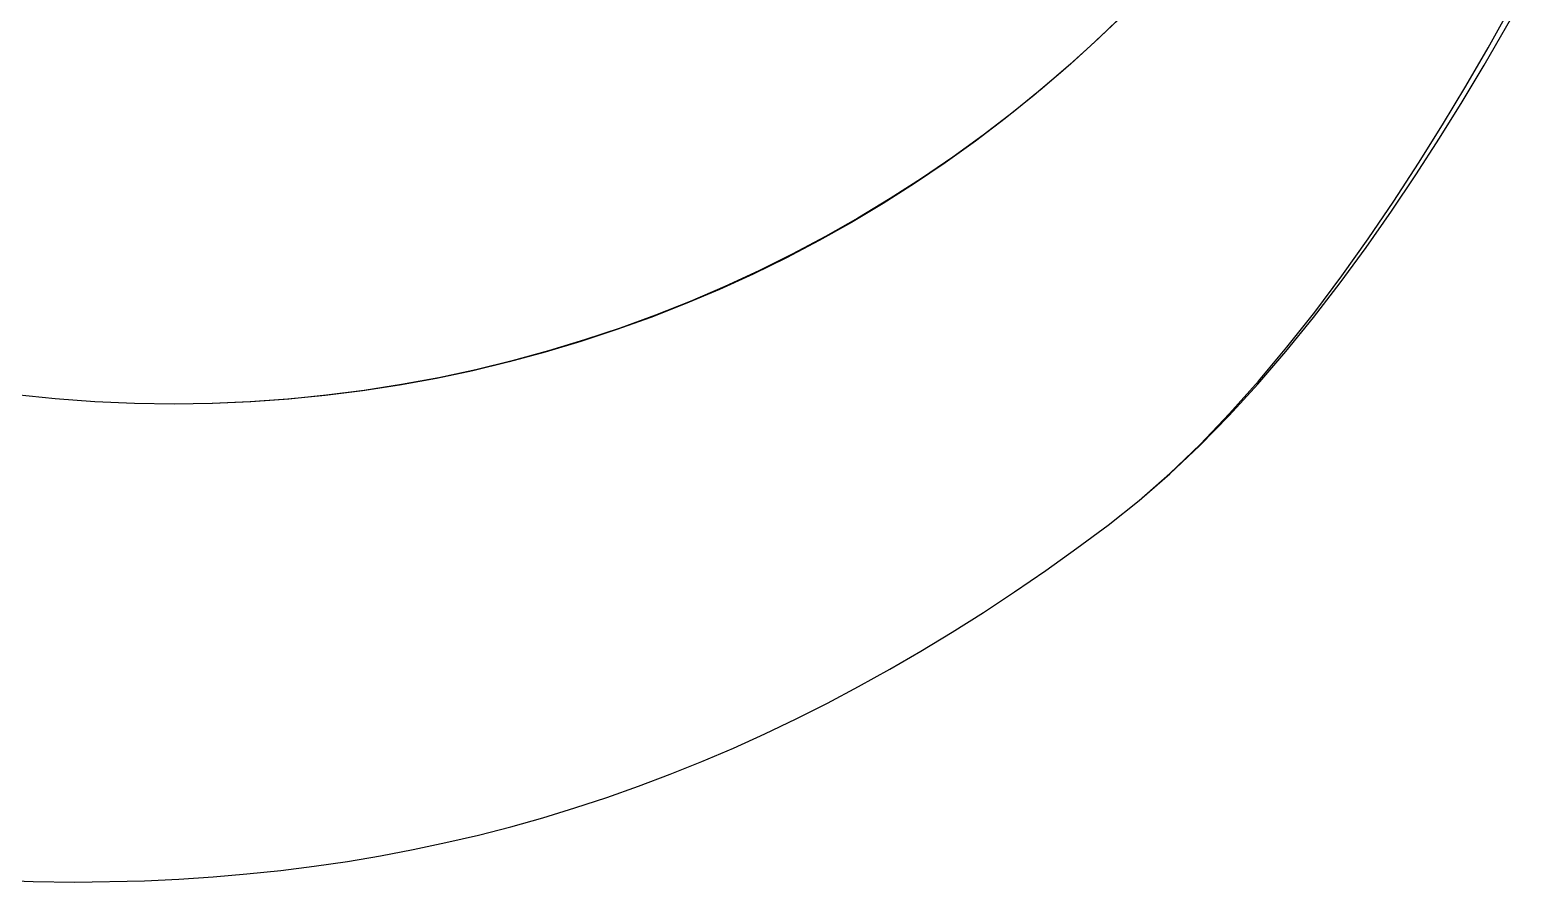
# Model space of a CAD drawing. Extents: x -80 to 1506, y -145 to 630.
# Drawn here: x 298.1 to 645.7, y -145.4 to 52.2 of the extents above; entities that cross this region are included whole.
import ezdxf

# ---------------------------------------------------------------- set-up
doc = ezdxf.new("R2010")
doc.units = 0

msp = doc.modelspace()

# ---------------------------------------------------------------- linework, layer by layer
at = {"layer": 'circle and branch', "color": 4}
for p, q in [((635.982317, 47.991609), (645.683974, 65.4723)), ((552.118999, 56.357464), (545.78997, 50.257073)), ((545.78997, 50.257073), (539.306181, 44.348834)), ((630.811144, 39.110367), (635.982317, 47.991609)), ((539.306181, 44.348834), (532.672244, 38.634961)), ((532.672244, 38.634961), (525.89277, 33.117666)), ((625.43686, 30.196381), (630.811144, 39.110367)), ((525.89277, 33.117666), (518.972371, 27.799162)), ((619.867304, 21.29554), (625.43686, 30.196381)), ((518.972371, 27.799162), (511.91566, 22.681661)), ((511.91566, 22.681661), (504.727246, 17.767378)), ((614.110314, 12.453735), (619.867304, 21.29554)), ((504.727246, 17.767378), (497.411743, 13.058523)), ((497.411743, 13.058523), (489.973761, 8.55731)), ((608.17373, 3.716854), (614.110314, 12.453735)), ((489.973761, 8.55731), (482.417914, 4.265952)), ((482.417914, 4.265952), (474.748811, 0.186661)), ((602.065391, -4.869211), (608.17373, 3.716854)), ((474.748811, 0.186661), (466.971066, -3.67835)), ((466.971066, -3.67835), (459.089289, -7.326867)), ((595.793135, -13.258572), (602.065391, -4.869211)), ((459.089289, -7.326867), (451.108093, -10.756679)), ((451.108093, -10.756679), (443.032089, -13.965573)), ((589.364801, -21.405338), (595.793135, -13.258572)), ((434.865889, -16.951335), (426.614104, -19.711754)), ((443.032089, -13.965573), (434.865889, -16.951335)), ((426.614104, -19.711754), (418.281347, -22.244616)), ((418.281347, -22.244616), (409.872228, -24.547708)), ((582.788229, -29.263619), (589.364801, -21.405338)), ((401.39136, -26.618819), (392.843355, -28.455734)), ((409.872228, -24.547708), (401.39136, -26.618819)), ((384.232823, -30.056242), (375.564378, -31.418129)), ((392.843355, -28.455734), (384.232823, -30.056242)), ((576.071256, -36.787526), (582.788229, -29.263619)), ((303.990346, -33.36271), (294.896211, -32.428947)), ((313.128371, -34.032414), (303.990346, -33.36271)), ((322.304974, -34.435851), (313.128371, -34.032414)), ((331.514845, -34.570814), (322.304974, -34.435851)), ((340.403686, -34.43522), (331.514845, -34.570814)), ((349.257672, -34.049942), (340.403686, -34.43522)), ((358.07219, -33.417192), (349.257672, -34.049942)), ((366.842629, -32.539184), (358.07219, -33.417192)), ((375.564378, -31.418129), (366.842629, -32.539184)), ((569.221723, -43.931169), (576.071256, -36.787526)), ((562.247468, -50.648658), (569.221723, -43.931169)), ((555.15633, -56.894103), (562.247468, -50.648658)), ((547.956147, -62.621614), (555.15633, -56.894103)), ((540.709759, -67.976513), (547.956147, -62.621614)), ((533.473109, -73.135844), (540.709759, -67.976513)), ((526.243696, -78.101302), (533.473109, -73.135844)), ((519.019016, -82.874583), (526.243696, -78.101302)), ((511.796568, -87.457381), (519.019016, -82.874583)), ((504.57385, -91.851391), (511.796568, -87.457381)), ((497.34836, -96.05831), (504.57385, -91.851391)), ((490.117594, -100.07983), (497.34836, -96.05831)), ((482.879052, -103.917649), (490.117594, -100.07983)), ((475.630231, -107.573461), (482.879052, -103.917649)), ((468.368628, -111.04896), (475.630231, -107.573461)), ((461.091743, -114.345843), (468.368628, -111.04896)), ((453.797071, -117.465804), (461.091743, -114.345843)), ((446.482112, -120.410538), (453.797071, -117.465804)), ((439.144362, -123.18174), (446.482112, -120.410538)), ((431.78132, -125.781106), (439.144362, -123.18174)), ((416.969352, -130.471109), (424.390484, -128.210331)), ((424.390484, -128.210331), (431.78132, -125.781106)), ((409.51542, -132.565135), (416.969352, -130.471109)), ((394.499152, -136.259715), (402.026188, -134.494106)), ((402.026188, -134.494106), (409.51542, -132.565135)), ((379.321663, -139.307631), (386.931812, -137.863659)), ((386.931812, -137.863659), (394.499152, -136.259715)), ((356.209351, -142.696674), (363.962935, -141.722444)), ((363.962935, -141.722444), (371.666205, -140.593328)), ((371.666205, -140.593328), (379.321663, -139.307631)), ((289.225085, -144.907656), (298.843752, -145.264927)), ((298.843752, -145.264927), (308.491128, -145.384382)), ((308.491128, -145.384382), (324.64183, -145.07864)), ((324.64183, -145.07864), (332.621692, -144.707002)), ((332.621692, -144.707002), (340.541232, -144.187258)), ((340.541232, -144.187258), (348.402951, -143.517714)), ((348.402951, -143.517714), (356.209351, -142.696674))]:
    msp.add_line(p, q, dxfattribs=at)
at = {"layer": 'logo 3d printing', "color": 4}
for p, q in [((635.073976, 43.993874), (644.597552, 60.625377)), ((550.154825, 54.465656), (543.855353, 48.468545)), ((543.855353, 48.468545), (537.40689, 42.663041)), ((537.40689, 42.663041), (530.813729, 37.051113)), ((629.994929, 35.53969), (635.073976, 43.993874)), ((530.813729, 37.051113), (524.080163, 31.634733)), ((624.713267, 27.048552), (629.994929, 35.53969)), ((524.080163, 31.634733), (517.210484, 26.415871)), ((517.210484, 26.415871), (510.208987, 21.396498)), ((619.235655, 18.561959), (624.713267, 27.048552)), ((510.208987, 21.396498), (503.079963, 16.578585)), ((613.568763, 10.121411), (619.235655, 18.561959)), ((503.079963, 16.578585), (495.827707, 11.964102)), ((495.827707, 11.964102), (488.45651, 7.555021)), ((488.45651, 7.555021), (480.970666, 3.353312)), ((607.719256, 1.768407), (613.568763, 10.121411)), ((480.970666, 3.353312), (473.374468, -0.639055)), ((601.693802, -6.455551), (607.719256, 1.768407)), ((473.374468, -0.639055), (465.672209, -4.420107)), ((465.672209, -4.420107), (457.868182, -7.987876)), ((595.499068, -14.508964), (601.693802, -6.455551)), ((457.868182, -7.987876), (449.966679, -11.340389)), ((449.966679, -11.340389), (441.971995, -14.475676)), ((441.971995, -14.475676), (433.888421, -17.391767)), ((589.141722, -22.350333), (595.499068, -14.508964)), ((425.720252, -20.086691), (417.471779, -22.558476)), ((433.888421, -17.391767), (425.720252, -20.086691)), ((417.471779, -22.558476), (409.147297, -24.805152)), ((582.628431, -29.938158), (589.141722, -22.350333)), ((400.751097, -26.824749), (392.287473, -28.615296)), ((409.147297, -24.805152), (400.751097, -26.824749)), ((383.760718, -30.174821), (375.175125, -31.501354)), ((392.287473, -28.615296), (383.760718, -30.174821)), ((575.965861, -37.230937), (582.628431, -29.938158)), ((303.990356, -33.382591), (294.896222, -32.451622)), ((313.128379, -34.047639), (303.990356, -33.382591)), ((322.304979, -34.444313), (313.128379, -34.047639)), ((331.514845, -34.570165), (322.304979, -34.444313)), ((340.330233, -34.438153), (331.514845, -34.570165)), ((349.108248, -34.063295), (340.330233, -34.438153)), ((357.844597, -33.447562), (349.108248, -34.063295)), ((366.534987, -32.592925), (357.844597, -33.447562)), ((375.175125, -31.501354), (366.534987, -32.592925)), ((569.160681, -44.187173), (575.965861, -37.230937)), ((562.219557, -50.765364), (569.160681, -44.187173)), ((555.149157, -56.924011), (562.219557, -50.765364)), ((547.956147, -62.621614), (555.149157, -56.924011)), ((540.709759, -67.976513), (547.956147, -62.621614)), ((533.473109, -73.135844), (540.709759, -67.976513)), ((526.243696, -78.101302), (533.473109, -73.135844)), ((519.019016, -82.874583), (526.243696, -78.101302)), ((511.796568, -87.457381), (519.019016, -82.874583)), ((504.57385, -91.851391), (511.796568, -87.457381)), ((497.34836, -96.05831), (504.57385, -91.851391)), ((490.117594, -100.07983), (497.34836, -96.05831)), ((482.879052, -103.917649), (490.117594, -100.07983)), ((475.630231, -107.573461), (482.879052, -103.917649)), ((468.368628, -111.04896), (475.630231, -107.573461)), ((461.091743, -114.345843), (468.368628, -111.04896)), ((453.797071, -117.465804), (461.091743, -114.345843)), ((446.482112, -120.410538), (453.797071, -117.465804)), ((439.144362, -123.18174), (446.482112, -120.410538)), ((431.78132, -125.781106), (439.144362, -123.18174)), ((416.969352, -130.471109), (424.390484, -128.210331)), ((424.390484, -128.210331), (431.78132, -125.781106)), ((409.51542, -132.565135), (416.969352, -130.471109)), ((394.499152, -136.259715), (402.026188, -134.494106)), ((402.026188, -134.494106), (409.51542, -132.565135)), ((379.321663, -139.307631), (386.931812, -137.863659)), ((386.931812, -137.863659), (394.499152, -136.259715)), ((356.209351, -142.696674), (363.962935, -141.722444)), ((363.962935, -141.722444), (371.666205, -140.593328)), ((371.666205, -140.593328), (379.321663, -139.307631)), ((289.225085, -144.907656), (298.843752, -145.264927)), ((298.843752, -145.264927), (308.491128, -145.384382)), ((308.491128, -145.384382), (324.64183, -145.07864)), ((324.64183, -145.07864), (332.621692, -144.707002)), ((332.621692, -144.707002), (340.541232, -144.187258)), ((340.541232, -144.187258), (348.402951, -143.517714)), ((348.402951, -143.517714), (356.209351, -142.696674))]:
    msp.add_line(p, q, dxfattribs=at)

doc.saveas('drawing.dxf')
